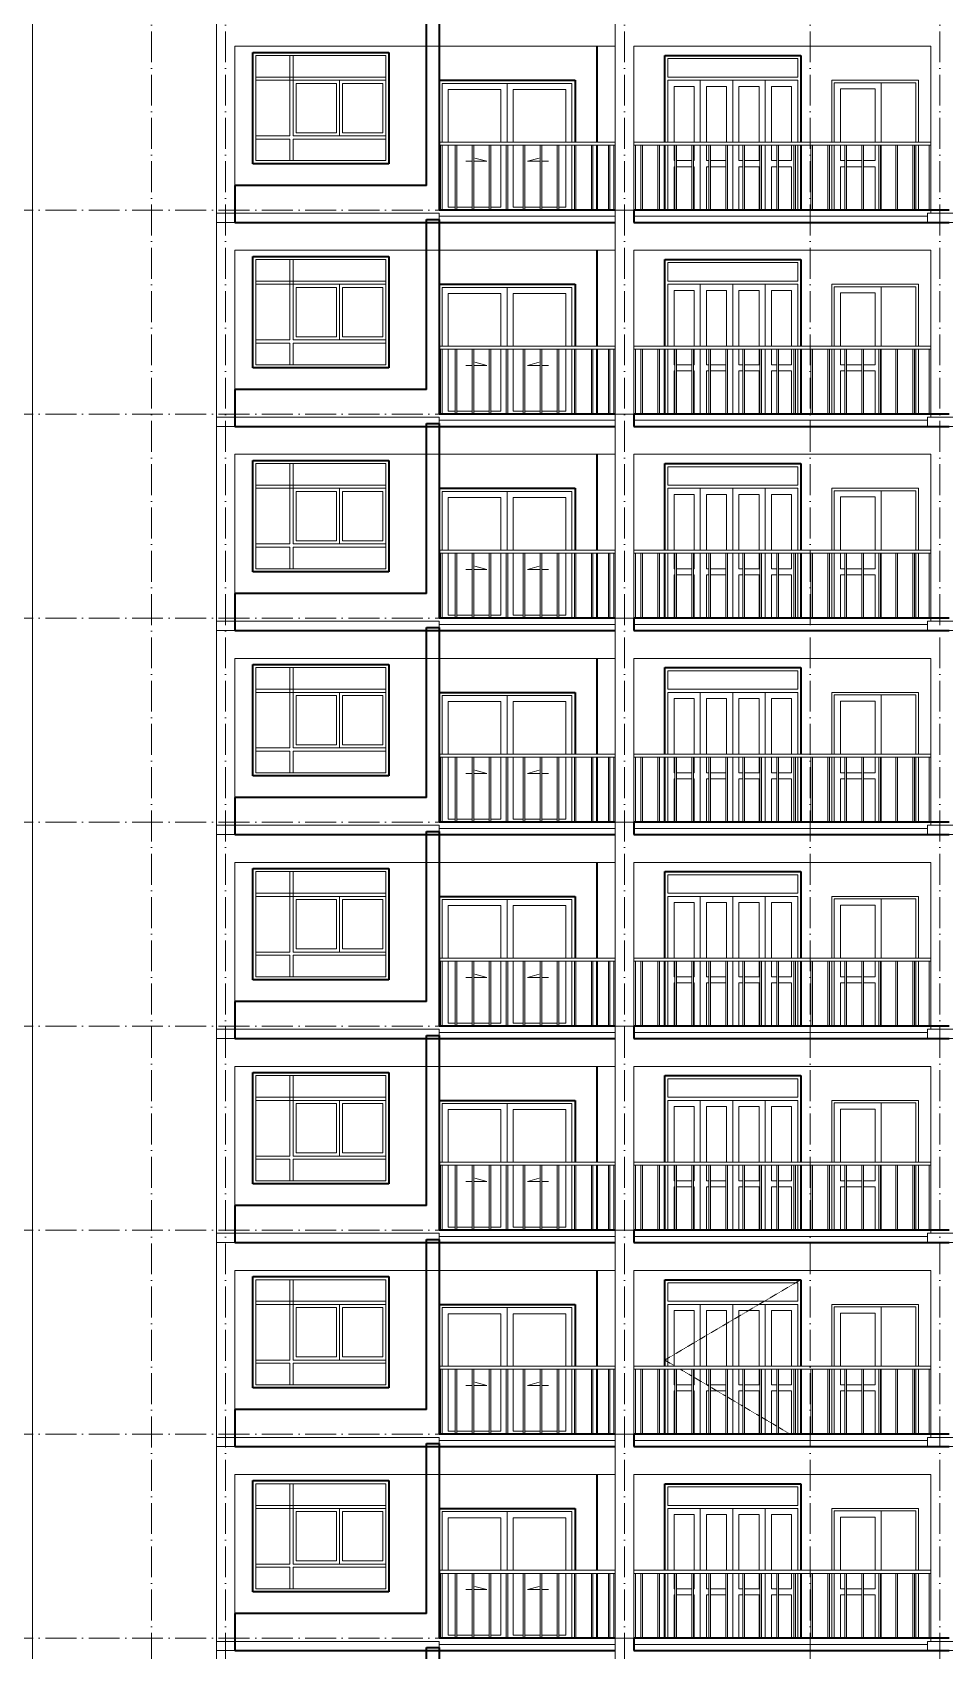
# Model space of a CAD drawing. Header units: millimetres. Extents: x -8482 to 130249, y -7482 to 93550.
# Drawn here: x 99436 to 114186, y 38200 to 64375 of the extents above; entities that cross this region are included whole.
import ezdxf

# ---------------------------------------------------------------- set-up
doc = ezdxf.new("R2010")
doc.units = ezdxf.units.MM
doc.linetypes.add('Dash 1_16_', pattern=[3.175, 1.5875, -1.5875])
doc.linetypes.add('Grid Line', pattern=[14, 10, -2, 0, -2])
for name, color, linetype, lineweight in [('CUA', 31, 'Continuous', 9), ('NET CAT', 3, 'Continuous', 5), ('NET CATConcrete', 3, 'Continuous', 5), ('NET THAY 1', 41, 'Continuous', 5), ('NET THAY 2', 55, 'Continuous', 5), ('NET-THAY', 2, 'Continuous', 9), ('TRUC', 225, 'Continuous', 5)]:
    doc.layers.add(name, color=color, linetype=linetype, lineweight=lineweight)

# ---------------------------------------------------------------- blocks, each defined once
blk = doc.blocks.new('ALC1807-ASCENT PLAZA-TANG DIEN HINH-TANG 5_rvt-23-MẶT ĐỨNG TRỤC Q-A')
at = {"layer": 'NET-THAY', "color": 50, "lineweight": 35}
for p, q in [((-14650, 35500), (-14650, 38250)), ((-14650, 38250), (-14450, 38250)), ((-14450, 38250), (-14450, 35100))]:
    blk.add_line(p, q, dxfattribs=at)
blk = doc.blocks.new('CUA LO GIA _LUA_ - CUA LO GIA _LUA_-78615-MẶT ĐỨNG TRỤC Q-A')
at = {"layer": 'CUA', "color": 90}
for p, q in [((-12250, 24000), (-14450, 24000)), ((-13350, 23950), (-14400, 23950)), ((-14400, 23000), (-14400, 23950)), ((-14400, 23950), (-14400, 23000)), ((-14400, 23950), (-12300, 23950)), ((-14300, 23850), (-14300, 23000)), ((-14300, 23850), (-13450, 23850)), ((-13450, 23000), (-13450, 23850)), ((-13350, 23950), (-13350, 23000)), ((-13250, 23850), (-12400, 23850)), ((-13250, 23850), (-13250, 23000)), ((-12400, 23000), (-12400, 23850)), ((-12300, 23000), (-12300, 23950)), ((-12250, 24000), (-12250, 23000)), ((-14400, 21900), (-14400, 22950)), ((-14400, 22950), (-14400, 21900)), ((-14300, 22950), (-14300, 21950)), ((-13450, 21950), (-13450, 22950)), ((-13250, 22950), (-13250, 21950)), ((-12400, 21950), (-12400, 22950)), ((-12300, 21900), (-12300, 22950)), ((-14018, 22689), (-13912, 22689)), ((-13887, 22689), (-13678, 22689)), ((-13678, 22689), (-13871, 22740)), ((-13022, 22689), (-12829, 22740)), ((-12812, 22689), (-13022, 22689)), ((-12682, 22689), (-12787, 22689)), ((-14300, 21950), (-14187, 21950)), ((-14162, 21950), (-13912, 21950)), ((-13887, 21950), (-13637, 21950)), ((-13612, 21950), (-13450, 21950)), ((-13250, 21950), (-13087, 21950)), ((-13062, 21950), (-12812, 21950)), ((-12787, 21950), (-12537, 21950)), ((-12512, 21950), (-12400, 21950))]:
    blk.add_line(p, q, dxfattribs=at)
blk = doc.blocks.new('X-PHONG NGU 2 - X-PHONG NGU 2_Recovery_ 3-60238-MẶT ĐỨNG TRỤC Q-A')
at = {"layer": 'CUA', "color": 90}
for p, q in [((-17460, 24450), (-17460, 22650)), ((-15260, 24450), (-17460, 24450)), ((-17410, 24400), (-15310, 24400)), ((-17410, 22700), (-17410, 24400)), ((-16810, 24400), (-16860, 24400)), ((-16860, 24400), (-16860, 23100)), ((-16810, 23100), (-16810, 24400)), ((-15310, 24400), (-15310, 22700)), ((-15260, 22650), (-15260, 24450)), ((-15310, 24050), (-17410, 24050)), ((-17410, 24050), (-17410, 24000)), ((-17410, 24000), (-15310, 24000)), ((-16060, 24000), (-16810, 24000)), ((-16810, 24000), (-16810, 23100)), ((-16760, 23150), (-16760, 23950)), ((-16760, 23950), (-16110, 23950)), ((-16110, 23950), (-16110, 23150)), ((-16060, 23100), (-16060, 24000)), ((-16010, 23950), (-15360, 23950)), ((-16010, 23150), (-16010, 23950)), ((-15360, 23950), (-15360, 23150)), ((-15310, 24000), (-15310, 24050)), ((-16860, 23100), (-17410, 23100)), ((-17410, 23100), (-17410, 23050)), ((-17410, 23050), (-16860, 23050)), ((-16860, 23050), (-16860, 22700)), ((-15310, 23100), (-16810, 23100)), ((-16810, 23100), (-16060, 23100)), ((-16810, 22700), (-16810, 23050)), ((-16810, 23050), (-15310, 23050)), ((-16110, 23150), (-16760, 23150)), ((-15360, 23150), (-16010, 23150)), ((-15310, 23050), (-15310, 23100)), ((-17460, 22650), (-15260, 22650)), ((-15310, 22700), (-17410, 22700)), ((-16860, 22700), (-16810, 22700))]:
    blk.add_line(p, q, dxfattribs=at)
blk = doc.blocks.new('Railing - 25mm-77671-MẶT ĐỨNG TRỤC Q-A')
at = {"layer": 'NET THAY 2', "color": 90, "lineweight": 9}
for p, q in [((-11712, 21900), (-11712, 22950)), ((-11687, 21900), (-11687, 22950))]:
    blk.add_line(p, q, dxfattribs=at)
blk = doc.blocks.new('Railing - 25mm-V415-MẶT ĐỨNG TRỤC Q-A')
at = {"layer": 'NET THAY 2', "color": 90, "lineweight": 9}
blk.add_line((-11625, 21900), (-11625, 22950), dxfattribs=at)
blk = doc.blocks.new('Railing - 25mm-V416-MẶT ĐỨNG TRỤC Q-A')
at = {"layer": 'NET THAY 2', "color": 90, "lineweight": 9}
blk.add_line((-14425, 21900), (-14425, 22950), dxfattribs=at)
blk = doc.blocks.new('Railing - Railing-V467-MẶT ĐỨNG TRỤC Q-A')
for name, p in [('Railing - 25mm-V416-MẶT ĐỨNG TRỤC Q-A', (0, 3300)), ('Railing - 25mm-77671-MẶT ĐỨNG TRỤC Q-A', (-2475, 3300)), ('Railing - 25mm-77671-MẶT ĐỨNG TRỤC Q-A', (-2200, 3300)), ('Railing - 25mm-77671-MẶT ĐỨNG TRỤC Q-A', (-1925, 3300)), ('Railing - 25mm-77671-MẶT ĐỨNG TRỤC Q-A', (-1650, 3300)), ('Railing - 25mm-77671-MẶT ĐỨNG TRỤC Q-A', (-1375, 3300)), ('Railing - 25mm-77671-MẶT ĐỨNG TRỤC Q-A', (-1100, 3300)), ('Railing - 25mm-77671-MẶT ĐỨNG TRỤC Q-A', (-825, 3300)), ('Railing - 25mm-77671-MẶT ĐỨNG TRỤC Q-A', (-550, 3300)), ('Railing - 25mm-77671-MẶT ĐỨNG TRỤC Q-A', (-275, 3300)), ('Railing - 25mm-77671-MẶT ĐỨNG TRỤC Q-A', (0, 3300)), ('Railing - 25mm-V415-MẶT ĐỨNG TRỤC Q-A', (0, 3300))]:
    blk.add_blockref(name, p)
blk = doc.blocks.new('Top Rail Type - Top Rail_Internal_-4663-MẶT ĐỨNG TRỤC Q-A')
at = {"layer": 'NET THAY 1', "color": 90, "lineweight": 9}
for p, q in [((-11600, 23000), (-14450, 23000)), ((-11600, 22950), (-14450, 22950))]:
    blk.add_line(p, q, dxfattribs=at)
blk = doc.blocks.new('CUA SAN PHOI LUA - CUA SAN PHOI LUA-211563-MẶT ĐỨNG TRỤC Q-A')
at = {"layer": 'CUA', "color": 90}
for p, q in [((-8100, 24000), (-8100, 23000)), ((-6700, 24000), (-8100, 24000)), ((-8060, 23000), (-8060, 23960)), ((-8060, 23960), (-6740, 23960)), ((-7960, 23860), (-7960, 23000)), ((-7960, 23860), (-7400, 23860)), ((-7400, 23000), (-7400, 23860)), ((-7300, 23960), (-7300, 23000)), ((-6740, 23000), (-6740, 23960)), ((-6700, 23000), (-6700, 24000)), ((-8100, 22950), (-8100, 21900)), ((-8060, 21900), (-8060, 22950)), ((-7960, 22950), (-7960, 22700)), ((-7400, 22700), (-7400, 22950)), ((-7300, 22950), (-7300, 21900)), ((-6740, 21900), (-6740, 22950)), ((-6700, 21900), (-6700, 22950)), ((-7960, 22700), (-7887, 22700)), ((-7887, 22600), (-7960, 22600)), ((-7960, 22600), (-7960, 21900)), ((-7862, 22700), (-7612, 22700)), ((-7612, 22600), (-7862, 22600)), ((-7587, 22700), (-7400, 22700)), ((-7400, 22600), (-7587, 22600)), ((-7400, 21900), (-7400, 22600))]:
    blk.add_line(p, q, dxfattribs=at)
blk = doc.blocks.new('CUA LO GIA - CUA LO GIA-215452-MẶT ĐỨNG TRỤC Q-A')
at = {"layer": 'CUA', "color": 90}
for p, q in [((-8600, 24400), (-10800, 24400)), ((-10800, 23000), (-10800, 24400)), ((-10750, 24350), (-10750, 24050)), ((-10750, 24350), (-8650, 24350)), ((-8650, 24050), (-8650, 24350)), ((-8600, 24400), (-8600, 23000)), ((-8650, 24050), (-10750, 24050)), ((-10750, 24000), (-8650, 24000)), ((-10750, 24000), (-10750, 23000)), ((-10650, 23900), (-10650, 23000)), ((-10650, 23900), (-10325, 23900)), ((-10325, 23000), (-10325, 23900)), ((-10225, 23000), (-10225, 24000)), ((-9700, 24000), (-10225, 24000)), ((-10125, 23900), (-9800, 23900)), ((-10125, 23900), (-10125, 23000)), ((-9800, 23000), (-9800, 23900)), ((-9700, 24000), (-9700, 23000)), ((-9175, 24000), (-9700, 24000)), ((-9700, 23000), (-9700, 24000)), ((-9600, 23900), (-9600, 23000)), ((-9600, 23900), (-9275, 23900)), ((-9275, 23000), (-9275, 23900)), ((-9175, 24000), (-9175, 23000)), ((-9075, 23900), (-8750, 23900)), ((-9075, 23900), (-9075, 23000)), ((-8750, 23000), (-8750, 23900)), ((-8650, 23000), (-8650, 24000)), ((-10800, 21900), (-10800, 22950)), ((-10750, 22950), (-10750, 21900)), ((-10650, 22950), (-10650, 22700)), ((-10325, 22700), (-10325, 22950)), ((-10225, 21900), (-10225, 22950)), ((-10125, 22950), (-10125, 22700)), ((-9700, 22950), (-9700, 21900)), ((-9700, 21900), (-9700, 22950)), ((-9600, 22950), (-9600, 22700)), ((-9275, 22700), (-9275, 22950)), ((-9175, 22950), (-9175, 21900)), ((-9075, 22950), (-9075, 22700)), ((-8750, 22700), (-8750, 22950)), ((-8650, 21900), (-8650, 22950)), ((-8600, 22950), (-8600, 21900)), ((-10650, 22700), (-10637, 22700)), ((-10637, 22600), (-10650, 22600)), ((-10650, 22600), (-10650, 21900)), ((-10612, 22700), (-10362, 22700)), ((-10362, 22600), (-10612, 22600)), ((-10337, 22700), (-10325, 22700)), ((-10325, 22600), (-10337, 22600)), ((-10325, 21900), (-10325, 22600)), ((-10125, 22700), (-10087, 22700)), ((-10125, 22600), (-10125, 21900)), ((-10087, 22600), (-10125, 22600)), ((-10062, 22700), (-9812, 22700)), ((-9812, 22600), (-10062, 22600)), ((-9600, 22700), (-9537, 22700)), ((-9537, 22600), (-9600, 22600)), ((-9600, 22600), (-9600, 21900)), ((-9512, 22700), (-9275, 22700)), ((-9275, 22600), (-9512, 22600)), ((-9275, 21900), (-9275, 22600)), ((-9075, 22700), (-8987, 22700)), ((-9075, 22600), (-9075, 21900)), ((-8987, 22600), (-9075, 22600)), ((-8962, 22700), (-8750, 22700)), ((-8750, 22600), (-8962, 22600)), ((-8750, 21900), (-8750, 22600))]:
    blk.add_line(p, q, dxfattribs=at)
blk = doc.blocks.new('Railing - 25mm-V417-MẶT ĐỨNG TRỤC Q-A')
at = {"layer": 'NET THAY 2', "color": 90, "lineweight": 9}
for p, q in [((-11187, 21900), (-11187, 22950)), ((-11162, 22950), (-11162, 21900))]:
    blk.add_line(p, q, dxfattribs=at)
blk = doc.blocks.new('Railing - 25mm-V418-MẶT ĐỨNG TRỤC Q-A')
at = {"layer": 'NET THAY 2', "color": 90, "lineweight": 9}
blk.add_line((-11275, 22950), (-11275, 21900), dxfattribs=at)
blk = doc.blocks.new('Railing - 25mm-V419-MẶT ĐỨNG TRỤC Q-A')
at = {"layer": 'NET THAY 2', "color": 90, "lineweight": 9}
blk.add_line((-6525, 21900), (-6525, 22950), dxfattribs=at)
blk = doc.blocks.new('Railing - Railing-V470-MẶT ĐỨNG TRỤC Q-A')
for name, p in [('Railing - 25mm-V418-MẶT ĐỨNG TRỤC Q-A', (0, 3300)), ('Railing - 25mm-V417-MẶT ĐỨNG TRỤC Q-A', (0, 3300)), ('Railing - 25mm-V417-MẶT ĐỨNG TRỤC Q-A', (275, 3300)), ('Railing - 25mm-V417-MẶT ĐỨNG TRỤC Q-A', (550, 3300)), ('Railing - 25mm-V417-MẶT ĐỨNG TRỤC Q-A', (825, 3300)), ('Railing - 25mm-V417-MẶT ĐỨNG TRỤC Q-A', (1100, 3300)), ('Railing - 25mm-V417-MẶT ĐỨNG TRỤC Q-A', (1375, 3300)), ('Railing - 25mm-V417-MẶT ĐỨNG TRỤC Q-A', (1650, 3300)), ('Railing - 25mm-V417-MẶT ĐỨNG TRỤC Q-A', (1925, 3300)), ('Railing - 25mm-V417-MẶT ĐỨNG TRỤC Q-A', (2200, 3300)), ('Railing - 25mm-V417-MẶT ĐỨNG TRỤC Q-A', (2475, 3300)), ('Railing - 25mm-V417-MẶT ĐỨNG TRỤC Q-A', (2750, 3300)), ('Railing - 25mm-V417-MẶT ĐỨNG TRỤC Q-A', (3025, 3300)), ('Railing - 25mm-V417-MẶT ĐỨNG TRỤC Q-A', (3300, 3300)), ('Railing - 25mm-V417-MẶT ĐỨNG TRỤC Q-A', (3575, 3300)), ('Railing - 25mm-V417-MẶT ĐỨNG TRỤC Q-A', (3850, 3300)), ('Railing - 25mm-V417-MẶT ĐỨNG TRỤC Q-A', (4125, 3300)), ('Railing - 25mm-V417-MẶT ĐỨNG TRỤC Q-A', (4400, 3300)), ('Railing - 25mm-V419-MẶT ĐỨNG TRỤC Q-A', (0, 3300))]:
    blk.add_blockref(name, p)
blk = doc.blocks.new('Top Rail Type - Top Rail_Internal_-215852-MẶT ĐỨNG TRỤC Q-A')
at = {"layer": 'NET THAY 1', "color": 90, "lineweight": 9}
for p, q in [((-6500, 23000), (-11300, 23000)), ((-11300, 22950), (-6500, 22950))]:
    blk.add_line(p, q, dxfattribs=at)
blk = doc.blocks.new('ALC1807-ASCENT PLAZA-TANG DIEN HINH-TANG 5_rvt-24-MẶT ĐỨNG TRỤC Q-A')
at = {"layer": 'NET-THAY', "color": 50, "lineweight": 35}
for p, q in [((-14650, 38800), (-14650, 41550)), ((-14650, 41550), (-14450, 41550)), ((-14450, 41550), (-14450, 38400)), ((-17460, 39150), (-17460, 40950)), ((-17460, 40950), (-15260, 40950)), ((-15260, 40950), (-15260, 39150)), ((-11900, 41050), (-11900, 39500)), ((-10800, 40900), (-8600, 40900)), ((-10800, 39500), (-10800, 40900)), ((-8600, 40900), (-8600, 39500)), ((-14450, 40500), (-12250, 40500)), ((-12250, 40500), (-12250, 39500)), ((-11900, 39450), (-11900, 38400)), ((-10800, 38400), (-10800, 39450)), ((-8600, 39450), (-8600, 38400)), ((-15260, 39150), (-17460, 39150)), ((-14650, 38800), (-17750, 38800)), ((-17750, 38800), (-17750, 38200)), ((-11600, 38400), (-14450, 38400)), ((-6200, 38400), (-11300, 38400)), ((-11300, 38400), (-11300, 38200)), ((-17750, 38200), (-14550, 38200)), ((-14550, 38200), (-11600, 38200)), ((-11300, 38200), (-6200, 38200))]:
    blk.add_line(p, q, dxfattribs=at)
at = {"color": 50, "lineweight": 35}
for name, p in [('X-PHONG NGU 2 - X-PHONG NGU 2_Recovery_ 3-60238-MẶT ĐỨNG TRỤC Q-A', (0, 16500)), ('CUA LO GIA - CUA LO GIA-215452-MẶT ĐỨNG TRỤC Q-A', (0, 16500)), ('CUA LO GIA _LUA_ - CUA LO GIA _LUA_-78615-MẶT ĐỨNG TRỤC Q-A', (0, 16500)), ('CUA SAN PHOI LUA - CUA SAN PHOI LUA-211563-MẶT ĐỨNG TRỤC Q-A', (0, 16500)), ('Top Rail Type - Top Rail_Internal_-4663-MẶT ĐỨNG TRỤC Q-A', (0, 16500)), ('Railing - Railing-V467-MẶT ĐỨNG TRỤC Q-A', (0, 13200)), ('Top Rail Type - Top Rail_Internal_-215852-MẶT ĐỨNG TRỤC Q-A', (0, 16500)), ('Railing - Railing-V470-MẶT ĐỨNG TRỤC Q-A', (0, 13200))]:
    blk.add_blockref(name, p, dxfattribs=at)
blk = doc.blocks.new('CUA LO GIA - CUA LO GIA-V471-MẶT ĐỨNG TRỤC Q-A')
at = {"layer": 'CUA', "color": 90, "linetype": 'Dash 1_16_'}
for p, q in [((-10800, 42900), (-8600, 44200)), ((-10800, 42900), (-10631, 42800)), ((-10546, 42750), (-10362, 42641)), ((-10337, 42627), (-10087, 42479)), ((-10062, 42464), (-9812, 42316)), ((-9787, 42302), (-9538, 42154)), ((-9512, 42139), (-9262, 41991)), ((-9237, 41977), (-8987, 41829)), ((-8962, 41814), (-8769, 41700))]:
    blk.add_line(p, q, dxfattribs=at)
at = {"layer": 'CUA', "color": 90}
for p, q in [((-8600, 44200), (-10800, 44200)), ((-10800, 42800), (-10800, 44200)), ((-10750, 44150), (-10750, 43850)), ((-10750, 44150), (-8650, 44150)), ((-8650, 43850), (-8650, 44150)), ((-8600, 44200), (-8600, 42800)), ((-8650, 43850), (-10750, 43850)), ((-10750, 43800), (-8650, 43800)), ((-10750, 43800), (-10750, 42800)), ((-10225, 42800), (-10225, 43800)), ((-9700, 43800), (-10225, 43800)), ((-9700, 43800), (-9700, 42800)), ((-9175, 43800), (-9700, 43800)), ((-9700, 42800), (-9700, 43800)), ((-9175, 43800), (-9175, 42800)), ((-8650, 42800), (-8650, 43800)), ((-10650, 43700), (-10650, 42800)), ((-10650, 43700), (-10325, 43700)), ((-10325, 42800), (-10325, 43700)), ((-10125, 43700), (-9800, 43700)), ((-10125, 43700), (-10125, 42800)), ((-9800, 42800), (-9800, 43700)), ((-9600, 43700), (-9600, 42800)), ((-9600, 43700), (-9275, 43700)), ((-9275, 42800), (-9275, 43700)), ((-9075, 43700), (-8750, 43700)), ((-9075, 43700), (-9075, 42800)), ((-8750, 42800), (-8750, 43700)), ((-10800, 41700), (-10800, 42750)), ((-10750, 42750), (-10750, 41700)), ((-10650, 42750), (-10650, 42500)), ((-10325, 42500), (-10325, 42750)), ((-10225, 41700), (-10225, 42750)), ((-10125, 42750), (-10125, 42500)), ((-9700, 42750), (-9700, 41700)), ((-9700, 41700), (-9700, 42750)), ((-9600, 42750), (-9600, 42500)), ((-9275, 42500), (-9275, 42750)), ((-9175, 42750), (-9175, 41700)), ((-9075, 42750), (-9075, 42500)), ((-8750, 42500), (-8750, 42750)), ((-8650, 41700), (-8650, 42750)), ((-8600, 42750), (-8600, 41700)), ((-10650, 42500), (-10637, 42500)), ((-10612, 42500), (-10362, 42500)), ((-10337, 42500), (-10325, 42500)), ((-10125, 42500), (-10087, 42500)), ((-10062, 42500), (-9812, 42500)), ((-9600, 42500), (-9537, 42500)), ((-9512, 42500), (-9275, 42500)), ((-9075, 42500), (-8987, 42500)), ((-8962, 42500), (-8750, 42500)), ((-10637, 42400), (-10650, 42400)), ((-10650, 42400), (-10650, 41700)), ((-10362, 42400), (-10612, 42400)), ((-10325, 42400), (-10337, 42400)), ((-10325, 41700), (-10325, 42400)), ((-10125, 42400), (-10125, 41700)), ((-10087, 42400), (-10125, 42400)), ((-9812, 42400), (-10062, 42400)), ((-9537, 42400), (-9600, 42400)), ((-9600, 42400), (-9600, 41700)), ((-9275, 42400), (-9512, 42400)), ((-9275, 41700), (-9275, 42400)), ((-9075, 42400), (-9075, 41700)), ((-8987, 42400), (-9075, 42400)), ((-8750, 42400), (-8962, 42400)), ((-8750, 41700), (-8750, 42400))]:
    blk.add_line(p, q, dxfattribs=at)
blk = doc.blocks.new('ALC1807-ASCENT PLAZA-TANG DIEN HINH-TANG 5_rvt-25-MẶT ĐỨNG TRỤC Q-A')
at = {"layer": 'NET-THAY', "color": 50, "lineweight": 35}
for p, q in [((-14650, 42100), (-14650, 44850)), ((-14650, 44850), (-14450, 44850)), ((-14450, 44850), (-14450, 41700)), ((-17460, 42450), (-17460, 44250)), ((-17460, 44250), (-15260, 44250)), ((-15260, 44250), (-15260, 42450)), ((-11900, 44350), (-11900, 42800)), ((-10800, 44200), (-8600, 44200)), ((-10800, 42800), (-10800, 44200)), ((-8600, 44200), (-8600, 42800)), ((-14450, 43800), (-12250, 43800)), ((-12250, 43800), (-12250, 42800)), ((-11900, 42750), (-11900, 41700)), ((-10800, 41700), (-10800, 42750)), ((-8600, 42750), (-8600, 41700)), ((-15260, 42450), (-17460, 42450)), ((-14650, 42100), (-17750, 42100)), ((-17750, 42100), (-17750, 41500)), ((-11600, 41700), (-14450, 41700)), ((-6200, 41700), (-11300, 41700)), ((-11300, 41700), (-11300, 41500)), ((-17750, 41500), (-14550, 41500)), ((-14550, 41500), (-11600, 41500)), ((-11300, 41500), (-6200, 41500))]:
    blk.add_line(p, q, dxfattribs=at)
at = {"color": 50, "lineweight": 35}
for name, p in [('X-PHONG NGU 2 - X-PHONG NGU 2_Recovery_ 3-60238-MẶT ĐỨNG TRỤC Q-A', (0, 19800)), ('CUA LO GIA - CUA LO GIA-V471-MẶT ĐỨNG TRỤC Q-A', (0, 0)), ('CUA LO GIA _LUA_ - CUA LO GIA _LUA_-78615-MẶT ĐỨNG TRỤC Q-A', (0, 19800)), ('CUA SAN PHOI LUA - CUA SAN PHOI LUA-211563-MẶT ĐỨNG TRỤC Q-A', (0, 19800)), ('Top Rail Type - Top Rail_Internal_-4663-MẶT ĐỨNG TRỤC Q-A', (0, 19800)), ('Railing - Railing-V467-MẶT ĐỨNG TRỤC Q-A', (0, 16500)), ('Top Rail Type - Top Rail_Internal_-215852-MẶT ĐỨNG TRỤC Q-A', (0, 19800)), ('Railing - Railing-V470-MẶT ĐỨNG TRỤC Q-A', (0, 16500))]:
    blk.add_blockref(name, p, dxfattribs=at)
blk = doc.blocks.new('ALC1807-ASCENT PLAZA-TANG DIEN HINH-TANG 5_rvt-26-MẶT ĐỨNG TRỤC Q-A')
at = {"layer": 'NET-THAY', "color": 50, "lineweight": 35}
for p, q in [((-14650, 45400), (-14650, 48150)), ((-14650, 48150), (-14450, 48150)), ((-14450, 48150), (-14450, 45000)), ((-11900, 47650), (-11900, 46100)), ((-17460, 45750), (-17460, 47550)), ((-17460, 47550), (-15260, 47550)), ((-15260, 47550), (-15260, 45750)), ((-10800, 47500), (-8600, 47500)), ((-10800, 46100), (-10800, 47500)), ((-8600, 47500), (-8600, 46100)), ((-14450, 47100), (-12250, 47100)), ((-12250, 47100), (-12250, 46100)), ((-11900, 46050), (-11900, 45000)), ((-10800, 45000), (-10800, 46050)), ((-8600, 46050), (-8600, 45000)), ((-15260, 45750), (-17460, 45750)), ((-14650, 45400), (-17750, 45400)), ((-17750, 45400), (-17750, 44800)), ((-17750, 44800), (-14550, 44800)), ((-14550, 44800), (-11600, 44800)), ((-11600, 45000), (-14450, 45000)), ((-6200, 45000), (-11300, 45000)), ((-11300, 45000), (-11300, 44800)), ((-11300, 44800), (-6200, 44800))]:
    blk.add_line(p, q, dxfattribs=at)
at = {"color": 50, "lineweight": 35}
for name, p in [('X-PHONG NGU 2 - X-PHONG NGU 2_Recovery_ 3-60238-MẶT ĐỨNG TRỤC Q-A', (0, 23100)), ('CUA LO GIA - CUA LO GIA-215452-MẶT ĐỨNG TRỤC Q-A', (0, 23100)), ('CUA LO GIA _LUA_ - CUA LO GIA _LUA_-78615-MẶT ĐỨNG TRỤC Q-A', (0, 23100)), ('CUA SAN PHOI LUA - CUA SAN PHOI LUA-211563-MẶT ĐỨNG TRỤC Q-A', (0, 23100)), ('Top Rail Type - Top Rail_Internal_-4663-MẶT ĐỨNG TRỤC Q-A', (0, 23100)), ('Top Rail Type - Top Rail_Internal_-215852-MẶT ĐỨNG TRỤC Q-A', (0, 23100)), ('Railing - Railing-V467-MẶT ĐỨNG TRỤC Q-A', (0, 19800)), ('Railing - Railing-V470-MẶT ĐỨNG TRỤC Q-A', (0, 19800))]:
    blk.add_blockref(name, p, dxfattribs=at)
blk = doc.blocks.new('ALC1807-ASCENT PLAZA-TANG DIEN HINH-TANG 5_rvt-27-MẶT ĐỨNG TRỤC Q-A')
at = {"layer": 'NET-THAY', "color": 50, "lineweight": 35}
for p, q in [((-14650, 48700), (-14650, 51450)), ((-14650, 51450), (-14450, 51450)), ((-14450, 51450), (-14450, 48300)), ((-17460, 49050), (-17460, 50850)), ((-17460, 50850), (-15260, 50850)), ((-15260, 50850), (-15260, 49050)), ((-11900, 50950), (-11900, 49400)), ((-10800, 50800), (-8600, 50800)), ((-10800, 49400), (-10800, 50800)), ((-8600, 50800), (-8600, 49400)), ((-14450, 50400), (-12250, 50400)), ((-12250, 50400), (-12250, 49400)), ((-11900, 49350), (-11900, 48300)), ((-10800, 48300), (-10800, 49350)), ((-8600, 49350), (-8600, 48300)), ((-15260, 49050), (-17460, 49050)), ((-14650, 48700), (-17750, 48700)), ((-17750, 48700), (-17750, 48100)), ((-11600, 48300), (-14450, 48300)), ((-6200, 48300), (-11300, 48300)), ((-11300, 48300), (-11300, 48100)), ((-17750, 48100), (-14550, 48100)), ((-14550, 48100), (-11600, 48100)), ((-11300, 48100), (-6200, 48100))]:
    blk.add_line(p, q, dxfattribs=at)
at = {"color": 50, "lineweight": 35}
for name, p in [('X-PHONG NGU 2 - X-PHONG NGU 2_Recovery_ 3-60238-MẶT ĐỨNG TRỤC Q-A', (0, 26400)), ('CUA LO GIA - CUA LO GIA-215452-MẶT ĐỨNG TRỤC Q-A', (0, 26400)), ('CUA LO GIA _LUA_ - CUA LO GIA _LUA_-78615-MẶT ĐỨNG TRỤC Q-A', (0, 26400)), ('CUA SAN PHOI LUA - CUA SAN PHOI LUA-211563-MẶT ĐỨNG TRỤC Q-A', (0, 26400)), ('Top Rail Type - Top Rail_Internal_-4663-MẶT ĐỨNG TRỤC Q-A', (0, 26400)), ('Railing - Railing-V467-MẶT ĐỨNG TRỤC Q-A', (0, 23100)), ('Top Rail Type - Top Rail_Internal_-215852-MẶT ĐỨNG TRỤC Q-A', (0, 26400)), ('Railing - Railing-V470-MẶT ĐỨNG TRỤC Q-A', (0, 23100))]:
    blk.add_blockref(name, p, dxfattribs=at)
blk = doc.blocks.new('ALC1807-ASCENT PLAZA-TANG DIEN HINH-TANG 5_rvt-28-MẶT ĐỨNG TRỤC Q-A')
at = {"layer": 'NET-THAY', "color": 50, "lineweight": 35}
for p, q in [((-14650, 52000), (-14650, 54750)), ((-14650, 54750), (-14450, 54750)), ((-14450, 54750), (-14450, 51600)), ((-11900, 54250), (-11900, 52700)), ((-17460, 52350), (-17460, 54150)), ((-17460, 54150), (-15260, 54150)), ((-15260, 54150), (-15260, 52350)), ((-10800, 54100), (-8600, 54100)), ((-10800, 52700), (-10800, 54100)), ((-8600, 54100), (-8600, 52700)), ((-14450, 53700), (-12250, 53700)), ((-12250, 53700), (-12250, 52700)), ((-11900, 52650), (-11900, 51600)), ((-10800, 51600), (-10800, 52650)), ((-8600, 52650), (-8600, 51600)), ((-15260, 52350), (-17460, 52350)), ((-14650, 52000), (-17750, 52000)), ((-17750, 52000), (-17750, 51400)), ((-11600, 51600), (-14450, 51600)), ((-6200, 51600), (-11300, 51600)), ((-11300, 51600), (-11300, 51400)), ((-17750, 51400), (-14550, 51400)), ((-14550, 51400), (-11600, 51400)), ((-11300, 51400), (-6200, 51400))]:
    blk.add_line(p, q, dxfattribs=at)
at = {"color": 50, "lineweight": 35}
for name, p in [('X-PHONG NGU 2 - X-PHONG NGU 2_Recovery_ 3-60238-MẶT ĐỨNG TRỤC Q-A', (0, 29700)), ('CUA LO GIA - CUA LO GIA-215452-MẶT ĐỨNG TRỤC Q-A', (0, 29700)), ('CUA LO GIA _LUA_ - CUA LO GIA _LUA_-78615-MẶT ĐỨNG TRỤC Q-A', (0, 29700)), ('CUA SAN PHOI LUA - CUA SAN PHOI LUA-211563-MẶT ĐỨNG TRỤC Q-A', (0, 29700)), ('Top Rail Type - Top Rail_Internal_-4663-MẶT ĐỨNG TRỤC Q-A', (0, 29700)), ('Railing - Railing-V467-MẶT ĐỨNG TRỤC Q-A', (0, 26400)), ('Top Rail Type - Top Rail_Internal_-215852-MẶT ĐỨNG TRỤC Q-A', (0, 29700)), ('Railing - Railing-V470-MẶT ĐỨNG TRỤC Q-A', (0, 26400))]:
    blk.add_blockref(name, p, dxfattribs=at)
blk = doc.blocks.new('ALC1807-ASCENT PLAZA-TANG DIEN HINH-TANG 5_rvt-29-MẶT ĐỨNG TRỤC Q-A')
at = {"layer": 'NET-THAY', "color": 50, "lineweight": 35}
for p, q in [((-14650, 55300), (-14650, 58050)), ((-14650, 58050), (-14450, 58050)), ((-14450, 58050), (-14450, 54900)), ((-17460, 55650), (-17460, 57450)), ((-17460, 57450), (-15260, 57450)), ((-15260, 57450), (-15260, 55650)), ((-11900, 57550), (-11900, 56000)), ((-10800, 57400), (-8600, 57400)), ((-10800, 56000), (-10800, 57400)), ((-8600, 57400), (-8600, 56000)), ((-14450, 57000), (-12250, 57000)), ((-12250, 57000), (-12250, 56000)), ((-11900, 55950), (-11900, 54900)), ((-10800, 54900), (-10800, 55950)), ((-8600, 55950), (-8600, 54900)), ((-15260, 55650), (-17460, 55650)), ((-14650, 55300), (-17750, 55300)), ((-17750, 55300), (-17750, 54700)), ((-11600, 54900), (-14450, 54900)), ((-6200, 54900), (-11300, 54900)), ((-11300, 54900), (-11300, 54700)), ((-17750, 54700), (-14550, 54700)), ((-14550, 54700), (-11600, 54700)), ((-11300, 54700), (-6200, 54700))]:
    blk.add_line(p, q, dxfattribs=at)
at = {"color": 50, "lineweight": 35}
for name, p in [('X-PHONG NGU 2 - X-PHONG NGU 2_Recovery_ 3-60238-MẶT ĐỨNG TRỤC Q-A', (0, 33000)), ('CUA LO GIA - CUA LO GIA-215452-MẶT ĐỨNG TRỤC Q-A', (0, 33000)), ('CUA LO GIA _LUA_ - CUA LO GIA _LUA_-78615-MẶT ĐỨNG TRỤC Q-A', (0, 33000)), ('CUA SAN PHOI LUA - CUA SAN PHOI LUA-211563-MẶT ĐỨNG TRỤC Q-A', (0, 33000)), ('Top Rail Type - Top Rail_Internal_-4663-MẶT ĐỨNG TRỤC Q-A', (0, 33000)), ('Railing - Railing-V467-MẶT ĐỨNG TRỤC Q-A', (0, 29700)), ('Top Rail Type - Top Rail_Internal_-215852-MẶT ĐỨNG TRỤC Q-A', (0, 33000)), ('Railing - Railing-V470-MẶT ĐỨNG TRỤC Q-A', (0, 29700))]:
    blk.add_blockref(name, p, dxfattribs=at)
blk = doc.blocks.new('ALC1807-ASCENT PLAZA-TANG DIEN HINH-TANG 5_rvt-30-MẶT ĐỨNG TRỤC Q-A')
at = {"layer": 'NET-THAY', "color": 50, "lineweight": 35}
for p, q in [((-14650, 58600), (-14650, 61350)), ((-14650, 61350), (-14450, 61350)), ((-14450, 61350), (-14450, 58200)), ((-17460, 58950), (-17460, 60750)), ((-17460, 60750), (-15260, 60750)), ((-15260, 60750), (-15260, 58950)), ((-11900, 60850), (-11900, 59300)), ((-10800, 60700), (-8600, 60700)), ((-10800, 59300), (-10800, 60700)), ((-8600, 60700), (-8600, 59300)), ((-14450, 60300), (-12250, 60300)), ((-12250, 60300), (-12250, 59300)), ((-11900, 59250), (-11900, 58200)), ((-10800, 58200), (-10800, 59250)), ((-8600, 59250), (-8600, 58200)), ((-15260, 58950), (-17460, 58950)), ((-14650, 58600), (-17750, 58600)), ((-17750, 58600), (-17750, 58000)), ((-11600, 58200), (-14450, 58200)), ((-6200, 58200), (-11300, 58200)), ((-11300, 58200), (-11300, 58000)), ((-17750, 58000), (-14550, 58000)), ((-14550, 58000), (-11600, 58000)), ((-11300, 58000), (-6200, 58000))]:
    blk.add_line(p, q, dxfattribs=at)
at = {"color": 50, "lineweight": 35}
for name, p in [('X-PHONG NGU 2 - X-PHONG NGU 2_Recovery_ 3-60238-MẶT ĐỨNG TRỤC Q-A', (0, 36300)), ('CUA LO GIA - CUA LO GIA-215452-MẶT ĐỨNG TRỤC Q-A', (0, 36300)), ('CUA LO GIA _LUA_ - CUA LO GIA _LUA_-78615-MẶT ĐỨNG TRỤC Q-A', (0, 36300)), ('CUA SAN PHOI LUA - CUA SAN PHOI LUA-211563-MẶT ĐỨNG TRỤC Q-A', (0, 36300)), ('Top Rail Type - Top Rail_Internal_-4663-MẶT ĐỨNG TRỤC Q-A', (0, 36300)), ('Railing - Railing-V467-MẶT ĐỨNG TRỤC Q-A', (0, 33000)), ('Top Rail Type - Top Rail_Internal_-215852-MẶT ĐỨNG TRỤC Q-A', (0, 36300)), ('Railing - Railing-V470-MẶT ĐỨNG TRỤC Q-A', (0, 33000))]:
    blk.add_blockref(name, p, dxfattribs=at)
blk = doc.blocks.new('ALC1807-ASCENT PLAZA-TANG DIEN HINH-TANG 5_rvt-31-MẶT ĐỨNG TRỤC Q-A')
at = {"layer": 'NET-THAY', "color": 50, "lineweight": 35}
for p, q in [((-14650, 61900), (-14650, 64650)), ((-14450, 64650), (-14450, 61500)), ((-11900, 64150), (-11900, 62600)), ((-17460, 62250), (-17460, 64050)), ((-17460, 64050), (-15260, 64050)), ((-15260, 64050), (-15260, 62250)), ((-10800, 64000), (-8600, 64000)), ((-10800, 62600), (-10800, 64000)), ((-8600, 64000), (-8600, 62600)), ((-14450, 63600), (-12250, 63600)), ((-12250, 63600), (-12250, 62600)), ((-11900, 62550), (-11900, 61500)), ((-10800, 61500), (-10800, 62550)), ((-8600, 62550), (-8600, 61500)), ((-15260, 62250), (-17460, 62250)), ((-14650, 61900), (-17750, 61900)), ((-17750, 61900), (-17750, 61300)), ((-17750, 61300), (-14550, 61300)), ((-14550, 61300), (-11600, 61300)), ((-11600, 61500), (-14450, 61500)), ((-6200, 61500), (-11300, 61500)), ((-11300, 61500), (-11300, 61300)), ((-11300, 61300), (-6200, 61300))]:
    blk.add_line(p, q, dxfattribs=at)
at = {"color": 50, "lineweight": 35}
for name, p in [('X-PHONG NGU 2 - X-PHONG NGU 2_Recovery_ 3-60238-MẶT ĐỨNG TRỤC Q-A', (0, 39600)), ('CUA LO GIA - CUA LO GIA-215452-MẶT ĐỨNG TRỤC Q-A', (0, 39600)), ('CUA LO GIA _LUA_ - CUA LO GIA _LUA_-78615-MẶT ĐỨNG TRỤC Q-A', (0, 39600)), ('CUA SAN PHOI LUA - CUA SAN PHOI LUA-211563-MẶT ĐỨNG TRỤC Q-A', (0, 39600)), ('Top Rail Type - Top Rail_Internal_-4663-MẶT ĐỨNG TRỤC Q-A', (0, 39600)), ('Top Rail Type - Top Rail_Internal_-215852-MẶT ĐỨNG TRỤC Q-A', (0, 39600)), ('Railing - Railing-V467-MẶT ĐỨNG TRỤC Q-A', (0, 36300)), ('Railing - Railing-V470-MẶT ĐỨNG TRỤC Q-A', (0, 36300))]:
    blk.add_blockref(name, p, dxfattribs=at)

msp = doc.modelspace()

# ---------------------------------------------------------------- linework, layer by layer
at = {"layer": 'NET CAT'}
for p, q in [((99435.6, 81250), (99435.6, 11929.2)), ((108860.6, 18550), (108860.6, 81100)), ((102410.6, 61450), (102410.6, 64600)), ((102710.6, 64150), (102710.6, 61450)), ((109160.6, 64150), (109160.6, 61400)), ((113960.6, 61450), (113960.6, 64150)), ((102710.6, 61450), (102410.6, 61450)), ((102410.6, 58150), (102410.6, 61300)), ((102410.6, 61300), (102710.6, 61300)), ((109160.6, 61400), (109160.6, 61300)), ((114260.6, 61450), (113960.6, 61450)), ((113960.6, 61300), (114260.6, 61300)), ((102710.6, 60850), (102710.6, 58150)), ((109160.6, 60850), (109160.6, 58100)), ((113960.6, 58150), (113960.6, 60850)), ((102710.6, 58150), (102410.6, 58150)), ((114260.6, 58150), (113960.6, 58150)), ((102410.6, 54850), (102410.6, 58000)), ((102410.6, 58000), (102710.6, 58000)), ((109160.6, 58100), (109160.6, 58000)), ((113960.6, 58000), (114260.6, 58000)), ((102710.6, 57550), (102710.6, 54850)), ((109160.6, 57550), (109160.6, 54800)), ((113960.6, 54850), (113960.6, 57550)), ((102710.6, 54850), (102410.6, 54850)), ((109160.6, 54800), (109160.6, 54700)), ((114260.6, 54850), (113960.6, 54850)), ((102410.6, 51550), (102410.6, 54700)), ((102410.6, 54700), (102710.6, 54700)), ((113960.6, 54700), (114260.6, 54700)), ((102710.6, 54250), (102710.6, 51550)), ((109160.6, 54250), (109160.6, 51500)), ((113960.6, 51550), (113960.6, 54250)), ((102710.6, 51550), (102410.6, 51550)), ((102410.6, 48250), (102410.6, 51400)), ((102410.6, 51400), (102710.6, 51400)), ((109160.6, 51500), (109160.6, 51400)), ((114260.6, 51550), (113960.6, 51550)), ((113960.6, 51400), (114260.6, 51400)), ((102710.6, 50950), (102710.6, 48250)), ((109160.6, 50950), (109160.6, 48200)), ((113960.6, 48250), (113960.6, 50950)), ((102710.6, 48250), (102410.6, 48250)), ((109160.6, 48200), (109160.6, 48100)), ((114260.6, 48250), (113960.6, 48250)), ((102410.6, 44950), (102410.6, 48100)), ((102410.6, 48100), (102710.6, 48100)), ((113960.6, 48100), (114260.6, 48100)), ((102710.6, 47650), (102710.6, 44950)), ((109160.6, 47650), (109160.6, 44900)), ((113960.6, 44950), (113960.6, 47650)), ((102710.6, 44950), (102410.6, 44950)), ((102410.6, 41650), (102410.6, 44800)), ((102410.6, 44800), (102710.6, 44800)), ((109160.6, 44900), (109160.6, 44800)), ((114260.6, 44950), (113960.6, 44950)), ((113960.6, 44800), (114260.6, 44800)), ((102710.6, 44350), (102710.6, 41650)), ((109160.6, 44350), (109160.6, 41600)), ((113960.6, 41650), (113960.6, 44350)), ((102710.6, 41650), (102410.6, 41650)), ((114260.6, 41650), (113960.6, 41650)), ((102410.6, 38350), (102410.6, 41500)), ((102410.6, 41500), (102710.6, 41500)), ((109160.6, 41600), (109160.6, 41500)), ((113960.6, 41500), (114260.6, 41500)), ((102710.6, 41050), (102710.6, 38350)), ((109160.6, 41050), (109160.6, 38300)), ((113960.6, 38350), (113960.6, 41050)), ((102710.6, 38350), (102410.6, 38350)), ((109160.6, 38300), (109160.6, 38200)), ((114260.6, 38350), (113960.6, 38350)), ((102410.6, 35050), (102410.6, 38200)), ((102410.6, 38200), (102710.6, 38200)), ((113960.6, 38200), (114260.6, 38200))]:
    msp.add_line(p, q, dxfattribs=at)
at = {"layer": 'NET CATConcrete'}
for p, q in [((106010.6, 64150), (102710.6, 64150)), ((108860.6, 64150), (106010.6, 64150)), ((113960.6, 64150), (109160.6, 64150)), ((106010.6, 61300), (102710.6, 61300)), ((108860.6, 61300), (106010.6, 61300)), ((113910.6, 61300), (109160.6, 61300)), ((113960.6, 61300), (113910.6, 61300)), ((106010.6, 60850), (102710.6, 60850)), ((108860.6, 60850), (106010.6, 60850)), ((113960.6, 60850), (109160.6, 60850)), ((106010.6, 58000), (102710.6, 58000)), ((108860.6, 58000), (106010.6, 58000)), ((113910.6, 58000), (109160.6, 58000)), ((113960.6, 58000), (113910.6, 58000)), ((106010.6, 57550), (102710.6, 57550)), ((108860.6, 57550), (106010.6, 57550)), ((113960.6, 57550), (109160.6, 57550)), ((106010.6, 54700), (102710.6, 54700)), ((108860.6, 54700), (106010.6, 54700)), ((113910.6, 54700), (109160.6, 54700)), ((113960.6, 54700), (113910.6, 54700)), ((106010.6, 54250), (102710.6, 54250)), ((108860.6, 54250), (106010.6, 54250)), ((113960.6, 54250), (109160.6, 54250)), ((106010.6, 51400), (102710.6, 51400)), ((108860.6, 51400), (106010.6, 51400)), ((113910.6, 51400), (109160.6, 51400)), ((113960.6, 51400), (113910.6, 51400)), ((106010.6, 50950), (102710.6, 50950)), ((108860.6, 50950), (106010.6, 50950)), ((113960.6, 50950), (109160.6, 50950)), ((106010.6, 48100), (102710.6, 48100)), ((108860.6, 48100), (106010.6, 48100)), ((113910.6, 48100), (109160.6, 48100)), ((113960.6, 48100), (113910.6, 48100)), ((106010.6, 47650), (102710.6, 47650)), ((108860.6, 47650), (106010.6, 47650)), ((113960.6, 47650), (109160.6, 47650)), ((106010.6, 44800), (102710.6, 44800)), ((108860.6, 44800), (106010.6, 44800)), ((113910.6, 44800), (109160.6, 44800)), ((113960.6, 44800), (113910.6, 44800)), ((106010.6, 44350), (102710.6, 44350)), ((108860.6, 44350), (106010.6, 44350)), ((113960.6, 44350), (109160.6, 44350)), ((106010.6, 41500), (102710.6, 41500)), ((108860.6, 41500), (106010.6, 41500)), ((113910.6, 41500), (109160.6, 41500)), ((113960.6, 41500), (113910.6, 41500)), ((106010.6, 41050), (102710.6, 41050)), ((108860.6, 41050), (106010.6, 41050)), ((113960.6, 41050), (109160.6, 41050)), ((106010.6, 38200), (102710.6, 38200)), ((108860.6, 38200), (106010.6, 38200)), ((113910.6, 38200), (109160.6, 38200)), ((113960.6, 38200), (113910.6, 38200))]:
    msp.add_line(p, q, dxfattribs=at)
at = {"layer": 'NET-THAY'}
for p, q in [((102410.6, 61450), (106010.6, 61450)), ((102410.6, 61450), (102410.6, 61300)), ((108860.6, 61300), (102410.6, 61300)), ((106010.6, 61300), (106010.6, 61450)), ((106010.6, 61400), (108860.6, 61400)), ((109160.6, 61400), (113910.6, 61400)), ((109160.6, 61400), (109160.6, 61300)), ((120460.6, 61300), (109160.6, 61300)), ((113910.6, 61450), (120460.6, 61450)), ((113910.6, 61450), (113910.6, 61300)), ((102410.6, 58150), (106010.6, 58150)), ((102410.6, 58150), (102410.6, 58000)), ((106010.6, 58000), (106010.6, 58150)), ((113910.6, 58150), (120460.6, 58150)), ((113910.6, 58150), (113910.6, 58000)), ((108860.6, 58000), (102410.6, 58000)), ((106010.6, 58100), (108860.6, 58100)), ((109160.6, 58100), (113910.6, 58100)), ((109160.6, 58100), (109160.6, 58000)), ((120460.6, 58000), (109160.6, 58000)), ((102410.6, 54850), (106010.6, 54850)), ((102410.6, 54850), (102410.6, 54700)), ((106010.6, 54700), (106010.6, 54850)), ((106010.6, 54800), (108860.6, 54800)), ((109160.6, 54800), (113910.6, 54800)), ((109160.6, 54800), (109160.6, 54700)), ((113910.6, 54850), (120460.6, 54850)), ((113910.6, 54850), (113910.6, 54700)), ((108860.6, 54700), (102410.6, 54700)), ((120460.6, 54700), (109160.6, 54700)), ((102410.6, 51550), (106010.6, 51550)), ((102410.6, 51550), (102410.6, 51400)), ((108860.6, 51400), (102410.6, 51400)), ((106010.6, 51400), (106010.6, 51550)), ((106010.6, 51500), (108860.6, 51500)), ((109160.6, 51500), (113910.6, 51500)), ((109160.6, 51500), (109160.6, 51400)), ((120460.6, 51400), (109160.6, 51400)), ((113910.6, 51550), (120460.6, 51550)), ((113910.6, 51550), (113910.6, 51400)), ((102410.6, 48250), (106010.6, 48250)), ((102410.6, 48250), (102410.6, 48100)), ((106010.6, 48100), (106010.6, 48250)), ((106010.6, 48200), (108860.6, 48200)), ((109160.6, 48200), (113910.6, 48200)), ((109160.6, 48200), (109160.6, 48100)), ((113910.6, 48250), (120460.6, 48250)), ((113910.6, 48250), (113910.6, 48100)), ((108860.6, 48100), (102410.6, 48100)), ((120460.6, 48100), (109160.6, 48100)), ((102410.6, 44950), (106010.6, 44950)), ((102410.6, 44950), (102410.6, 44800)), ((108860.6, 44800), (102410.6, 44800)), ((106010.6, 44800), (106010.6, 44950)), ((106010.6, 44900), (108860.6, 44900)), ((109160.6, 44900), (113910.6, 44900)), ((109160.6, 44900), (109160.6, 44800)), ((120460.6, 44800), (109160.6, 44800)), ((113910.6, 44950), (120460.6, 44950)), ((113910.6, 44950), (113910.6, 44800)), ((102410.6, 41650), (106010.6, 41650)), ((102410.6, 41650), (102410.6, 41500)), ((106010.6, 41500), (106010.6, 41650)), ((113910.6, 41650), (120460.6, 41650)), ((113910.6, 41650), (113910.6, 41500)), ((108860.6, 41500), (102410.6, 41500)), ((106010.6, 41600), (108860.6, 41600)), ((109160.6, 41600), (113910.6, 41600)), ((109160.6, 41600), (109160.6, 41500)), ((120460.6, 41500), (109160.6, 41500)), ((102410.6, 38350), (106010.6, 38350)), ((102410.6, 38350), (102410.6, 38200)), ((106010.6, 38200), (106010.6, 38350)), ((106010.6, 38300), (108860.6, 38300)), ((109160.6, 38300), (113910.6, 38300)), ((109160.6, 38300), (109160.6, 38200)), ((113910.6, 38350), (120460.6, 38350)), ((113910.6, 38350), (113910.6, 38200)), ((108860.6, 38200), (102410.6, 38200)), ((120460.6, 38200), (109160.6, 38200))]:
    msp.add_line(p, q, dxfattribs=at)
at = {"layer": 'TRUC', "linetype": 'Grid Line', "ltscale": 50}
for p, q in [((101360.6, -6119.7), (101360.6, 93540.4)), ((102560.6, -6119.7), (102560.6, 93540.4)), ((109010.6, -6119.7), (109010.6, 93540.4)), ((112010.6, -6119.7), (112010.6, 93540.4)), ((114110.6, -6119.7), (114110.6, 93540.4)), ((68842.1, 61500), (128842.1, 61500)), ((68842.1, 58200), (128842.1, 58200)), ((68842.1, 54900), (128842.1, 54900)), ((68842.1, 51600), (128842.1, 51600)), ((68842.1, 48300), (128842.1, 48300)), ((68842.1, 45000), (128842.1, 45000)), ((68842.1, 41700), (128842.1, 41700)), ((68842.1, 38400), (128842.1, 38400))]:
    msp.add_line(p, q, dxfattribs=at)

# ---------------------------------------------------------------- block references
at = {"color": 130, "lineweight": 5}
for name in ['ALC1807-ASCENT PLAZA-TANG DIEN HINH-TANG 5_rvt-31-MẶT ĐỨNG TRỤC Q-A', 'ALC1807-ASCENT PLAZA-TANG DIEN HINH-TANG 5_rvt-30-MẶT ĐỨNG TRỤC Q-A', 'ALC1807-ASCENT PLAZA-TANG DIEN HINH-TANG 5_rvt-29-MẶT ĐỨNG TRỤC Q-A', 'ALC1807-ASCENT PLAZA-TANG DIEN HINH-TANG 5_rvt-28-MẶT ĐỨNG TRỤC Q-A', 'ALC1807-ASCENT PLAZA-TANG DIEN HINH-TANG 5_rvt-27-MẶT ĐỨNG TRỤC Q-A', 'ALC1807-ASCENT PLAZA-TANG DIEN HINH-TANG 5_rvt-26-MẶT ĐỨNG TRỤC Q-A', 'ALC1807-ASCENT PLAZA-TANG DIEN HINH-TANG 5_rvt-25-MẶT ĐỨNG TRỤC Q-A', 'ALC1807-ASCENT PLAZA-TANG DIEN HINH-TANG 5_rvt-24-MẶT ĐỨNG TRỤC Q-A', 'ALC1807-ASCENT PLAZA-TANG DIEN HINH-TANG 5_rvt-23-MẶT ĐỨNG TRỤC Q-A']:
    msp.add_blockref(name, (120460.5, 0), dxfattribs=at)

doc.saveas('drawing.dxf')
